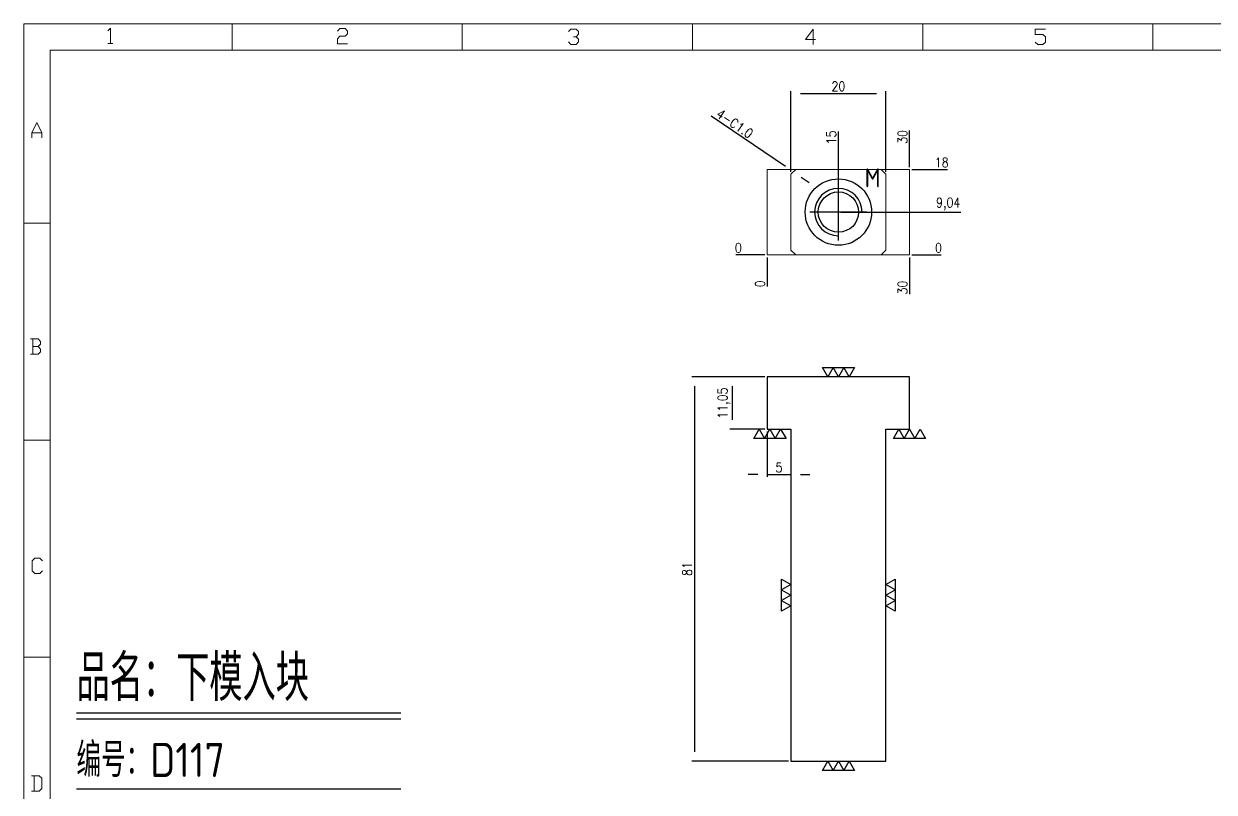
# Model space of a CAD drawing. Header units: millimetres. Extents: x 88508 to 142116, y -5268 to 20283.
# Drawn here: x 109943.9 to 110194.6, y -5163.1 to -5001.1 of the extents above; entities that cross this region are included whole.
import ezdxf
from ezdxf.enums import TextEntityAlignment as Align

# ---------------------------------------------------------------- set-up
doc = ezdxf.new("R2010")
doc.units = ezdxf.units.MM
doc.linetypes.add('CENTER', pattern=[0])
doc.linetypes.add('HIDDEN', pattern=[0])
for name, color, linetype in [('DIM', 4, 'Continuous'), ('PH2_P', 2, 'Continuous'), ('TEXT', 4, 'Continuous')]:
    doc.layers.add(name, color=color, linetype=linetype)
doc.styles.add('gbenor', font='gbenor.shx', dxfattribs={"bigfont": 'gbcbig.shx'})
doc.styles.add('GBENOR_', font='gbenor.shx', dxfattribs={"bigfont": 'gbcbig'})
doc.styles.get("Standard").update_dxf_attribs({"font": 'txt.shx', "width": 0.85, "bigfont": 'ctxt.shx'})
doc.styles.add('TXT', font='txt.shx', dxfattribs={"width": 0.8, "bigfont": 'ctxt.shx'})
doc.dimstyles.new('T-2-WX', dxfattribs={"dimtxt": 2, "dimasz": 2, "dimexe": 0.5, "dimexo": 0.5, "dimgap": 0.5, "dimtad": 1, "dimtxsty": 'Standard', "dimblk": 'OPEN30', "dimcen": 0, "dimazin": 3, "dimtfac": 1, "dimtmove": 0, "dimatfit": 3, "dimldrblk": 'OPEN30', "dimlwd": -1, "dimlwe": -1})

# ---------------------------------------------------------------- blocks, each defined once
blk = doc.blocks.new('U40')
at = {"color": 254, "lineweight": 18}
for p, q in [((0, 1783.490965824254), (0, 0)), ((0, 1783.490965824254), (2530.212096844043, 1783.490965824254)), ((941.1154750454589, 1783.490965824254), (941.1154750454589, 1746.463471724055)), ((1265.106048421942, 1783.490965824254), (1265.106048421942, 1746.463471724055)), ((1589.096621798344, 1783.490965824254), (1589.096621798344, 1746.463471724055)), ((37.02749410000251, 37.02749410015531), (37.02749410000251, 1746.463471724099)), ((37.02749410000251, 1746.463471724099), (2493.1846027438, 1746.463471724055)), ((-2.401066e-10, 1502.699135564675), (37.02749410000251, 1502.699135564675)), ((0, 1197.222309238423), (37.02749410000251, 1197.222309238423)), ((0, 891.7454829120688), (37.02749410000251, 891.7454829120688))]:
    blk.add_line(p, q, dxfattribs=at)
at = {"color": 254, "linetype": 'Continuous', "lineweight": 18}
for p, q in [((293.1343282928137, 1783.490965824254), (293.1343282928137, 1746.463471724099)), ((617.1249016692964, 1783.490965824254), (617.1249016692964, 1746.463471724099))]:
    blk.add_line(p, q, dxfattribs=at)
at = {"color": 92, "lineweight": 18}
for points in [[(118.262083585767, 1773.748304046676), (121.8594445195849, 1777.348920510747), (121.8594445195849, 1755.750105021507)], [(441.3960861006562, 1773.094391699109), (444.9934470345543, 1776.693380398094), (452.1865411371837, 1776.693380398094), (455.7839020710016, 1773.094391699109), (455.7839020710016, 1769.495403000124), (452.1865411371837, 1765.89478653601), (444.9934470345543, 1765.89478653601), (441.3960861006562, 1762.295797837025), (441.3960861006562, 1755.096192673926), (455.7839020710016, 1755.096192673926)], [(766.4263833993464, 1772.426208140241), (770.0237443332444, 1776.025196839182), (777.2184662009604, 1776.025196839182), (780.8158271347784, 1772.426208140241), (780.8158271347784, 1768.827219441213), (777.2184662009604, 1765.226602977113), (773.6211052670624, 1765.226602977113)], [(777.2184662009604, 1765.226602977113), (780.8158271347784, 1761.627614278113), (780.8158271347784, 1758.026997814013), (777.2184662009604, 1754.428009115072), (770.0237443332444, 1754.428009115072), (766.4263833993464, 1758.026997814013)], [(1114.381193139976, 1761.363725232048), (1099.992715898763, 1761.363725232048), (1110.78366943173, 1775.763525614457), (1110.78366943173, 1754.165442632424)], [(1423.399638674076, 1757.728680108921), (1426.995371842808, 1754.129691409937), (1434.190093710444, 1754.129691409937), (1437.787454644342, 1757.728680108921), (1437.787454644342, 1764.928285272021), (1434.190093710444, 1768.528901736136), (1423.399638674076, 1768.528901736136), (1423.399638674076, 1775.726879134105), (1437.787454644342, 1775.726879134105)], [(118.262083585767, 1755.750105021507), (125.4568054534029, 1755.750105021507)], [(11.14604103509191, 1622.773730768706), (11.14604103509191, 1629.971708166675), (18.33913513772131, 1644.370918492874), (25.53385700543731, 1629.971708166675), (25.53385700543731, 1622.773730768706)], [(11.14604103509191, 1629.971708166675), (25.53385700543731, 1629.971708166675)], [(19.9784864676767, 1329.008260924908), (23.57601017584238, 1332.609019816329), (23.57601017584238, 1336.208161116112), (19.9784864676767, 1339.807302415924), (9.187532934629417, 1339.807302415924)], [(9.187532934629417, 1318.210837025501), (19.9784864676767, 1318.210837025501), (23.57601017584238, 1321.809978325313), (23.57601017584238, 1325.409119625081), (19.9784864676767, 1329.008260924908), (12.78505664287513, 1329.008260924908)], [(12.78505664287513, 1339.807302415924), (12.78505664287513, 1318.210837025501)], [(26.12648050634743, 1013.162545878935), (22.53074733761605, 1009.563557179994), (15.33602546990005, 1009.563557179994), (11.73866453600203, 1013.162545878935), (11.73866453600203, 1027.561756205163), (15.33602546990005, 1031.160744904104), (22.53074733761605, 1031.160744904104), (26.12648050634743, 1027.561756205163)], [(10.99743261918775, 703.2172560350882), (21.78788765563513, 703.2172560350882), (25.38524858953315, 706.8178724992031), (25.38524858953315, 721.2154550602572), (21.78788765563513, 724.8160715243721), (10.99743261918775, 724.8160715243721)], [(14.59479355308576, 724.8160715243721), (14.59479355308576, 703.2172560350882)]]:
    blk.add_lwpolyline(points, dxfattribs=at)
at = {"lineweight": 18, "style": 'GBENOR_'}
blk.add_attdef('文档路径', (2125.952941468568, 386.8923794169968), '', height=17.75516522509229, dxfattribs=at)
at = {"lineweight": 20, "style": 'TXT'}
for tag, height, p in [('18-**-**', 16.34828382267903, (1866.635538580565, 256.1675133156532)), ('客户名称', 16.13007164178575, (1741.085926012827, 133.9806429703021, 1.102629e-07)), ('料厚:', 16.13007164178575, (1741.2625260399, 93.15939516745857, 1.102629e-07))]:
    blk.add_attdef(tag, text='', height=height, dxfattribs=at).set_placement(p, align=Align.MIDDLE)
for tag, p, height in [('88888', (1850.911245038806, 207.4586072479433), 14.86207620243549), ('材质:', (1691.18083192328, 167.9876174230885, 1.102629e-07), 16.13007164178575), ('核准', (1869.361085854893, 127.5219101038383, 1.102629e-07), 16.13007164178575), ('设计', (1868.772300129218, 88.29701741995814, 1.102629e-07), 16.13007164178575), ('绘图', (1868.238303110666, 49.07789693056839, 1.102629e-07), 16.13007164178575)]:
    blk.add_attdef(tag, p, '', height=height, dxfattribs=at)
for tag, p, height, width in [('3', (2234.717398091787, 206.8982844063139), 15.82746157208229, 0.7), ('4', (2234.717398091787, 167.4099855983077), 15.82746157208229, 0.7), ('核准日期', (2041.0728733457, 124.18315190883, 1.102629e-07), 16.13007164178575, 0.68), ('设计日期', (2041.0728733457, 84.45208169726538, 1.102629e-07), 16.13007164178575, 0.68), ('1', (2251.88674463307, 85.8611173726822), 14.60996452807595, 0.7), ('绘图日期', (2040.90903306059, 46.43247924356547, 1.102629e-07), 16.13007164178575, 0.68), ('2', (2234.959187319619, 49.22918705768825), 14.60996452807595, 0.7)]:
    blk.add_attdef(tag, p, '', height=height, dxfattribs=dict(at, width=width))
blk = doc.blocks.new('*D8564')
at = {"layer": 'Defpoints', "color": 0}
for p in [(110100.4422594202, -5049.861576896649), (110130.4422594202, -5049.861576896649), (110135.4422594202, -5049.861576896649)]:
    blk.add_point(p, dxfattribs=at)
at = {"layer": 'DIM', "color": 0, "linetype": 'Continuous'}
blk.add_line((110130.9422594202, -5049.861576896649), (110137.0755927535, -5049.861576896649), dxfattribs=at)
at = {"layer": 'DIM', "color": 0, "insert": (110136.5089260869, -5048.361576896649), "char_height": 2, "attachment_point": 5}
blk.add_mtext('0', dxfattribs=at)
blk = doc.blocks.new('_Open30')
blk = doc.blocks.new('*D8565')
at = {"layer": 'Defpoints', "color": 0}
for p in [(110115.4422594202, -5040.820762361306), (110135.4422594202, -5040.820576896649), (110100.4422594202, -5049.861576896649)]:
    blk.add_point(p, dxfattribs=at)
at = {"layer": 'DIM', "color": 0, "linetype": 'Continuous'}
for p, q in [((110115.9422594202, -5040.820762361306), (110127.4422594202, -5040.820762361306)), ((110127.4422594202, -5040.820762361306), (110131.4422594202, -5040.820576896649)), ((110131.4422594202, -5040.820576896649), (110141.2041641821, -5040.820576896649))]:
    blk.add_line(p, q, dxfattribs=at)
at = {"layer": 'DIM', "color": 0, "insert": (110138.5732118012, -5039.130100706173), "char_height": 2, "attachment_point": 5}
blk.add_mtext('9,04', dxfattribs=at)
blk = doc.blocks.new('*D8566')
at = {"layer": 'Defpoints', "color": 0}
for p in [(110130.4422594202, -5031.861576896649), (110135.4422594202, -5031.861576896649), (110100.4422594202, -5049.861576896649)]:
    blk.add_point(p, dxfattribs=at)
at = {"layer": 'DIM', "color": 0, "linetype": 'Continuous'}
blk.add_line((110130.9422594202, -5031.861576896649), (110138.4517832297, -5031.861576896649), dxfattribs=at)
at = {"layer": 'DIM', "color": 0, "insert": (110137.197021325, -5030.361576896649), "char_height": 2, "attachment_point": 5}
blk.add_mtext('18', dxfattribs=at)
blk = doc.blocks.new('*D8567')
at = {"layer": 'Defpoints', "color": 0}
for p in [(110095.4422594202, -5049.861576896649), (110100.4422594202, -5049.861576896649), (110100.4422594202, -5049.861576896649)]:
    blk.add_point(p, dxfattribs=at)
at = {"layer": 'DIM', "color": 0, "linetype": 'Continuous'}
blk.add_line((110099.9422594202, -5049.861576896649), (110093.8089260869, -5049.861576896649), dxfattribs=at)
at = {"layer": 'DIM', "color": 0, "insert": (110094.3755927535, -5048.361576896649), "char_height": 2, "attachment_point": 5}
blk.add_mtext('0', dxfattribs=at)
blk = doc.blocks.new('*D8568')
at = {"layer": 'Defpoints', "color": 0}
for p in [(110100.4422594202, -5049.861576896649), (110130.4422594202, -5049.861576896649), (110130.4422594202, -5054.861576896649)]:
    blk.add_point(p, dxfattribs=at)
at = {"layer": 'DIM', "color": 0, "linetype": 'Continuous'}
blk.add_line((110130.4422594202, -5050.361576896641), (110130.4422594202, -5058.113957849026), dxfattribs=at)
at = {"layer": 'DIM', "color": 0, "insert": (110128.9422594202, -5056.73776737285), "char_height": 2, "attachment_point": 5, "rotation": 90}
blk.add_mtext('30', dxfattribs=at)
blk = doc.blocks.new('*D8569')
at = {"layer": 'Defpoints', "color": 0}
for p in [(110100.4422594202, -5049.861576896649), (110100.4422594202, -5049.861576896649), (110100.4422594202, -5054.861576896649)]:
    blk.add_point(p, dxfattribs=at)
at = {"layer": 'DIM', "color": 0, "linetype": 'Continuous'}
blk.add_line((110100.4422594202, -5050.361576896641), (110100.4422594202, -5056.494910229972), dxfattribs=at)
at = {"layer": 'DIM', "color": 0, "insert": (110098.9422594202, -5055.928243563323), "char_height": 2, "attachment_point": 5, "rotation": 90}
blk.add_mtext('0', dxfattribs=at)
blk = doc.blocks.new('*D8570')
at = {"layer": 'Defpoints', "color": 0}
for p in [(110130.4422594202, -5026.861576896649), (110130.4422594202, -5031.861576896649), (110100.4422594202, -5049.861576896649)]:
    blk.add_point(p, dxfattribs=at)
at = {"layer": 'DIM', "color": 0, "linetype": 'Continuous'}
blk.add_line((110130.4422594202, -5031.361576896641), (110130.4422594202, -5023.609195944256), dxfattribs=at)
at = {"layer": 'DIM', "color": 0, "insert": (110128.9422594202, -5024.985386420465), "char_height": 2, "attachment_point": 5, "rotation": 90}
blk.add_mtext('30', dxfattribs=at)
blk = doc.blocks.new('*D8571')
at = {"layer": 'Defpoints', "color": 0}
for p in [(110115.4422594202, -5026.861576896649), (110115.4422594202, -5040.820762361306), (110100.4422594202, -5049.861576896649)]:
    blk.add_point(p, dxfattribs=at)
at = {"layer": 'DIM', "color": 0, "linetype": 'Continuous'}
blk.add_line((110115.4422594202, -5040.320762361298), (110115.4422594202, -5023.852053087103), dxfattribs=at)
at = {"layer": 'DIM', "color": 0, "insert": (110113.9422594202, -5025.106814991888), "char_height": 2, "attachment_point": 5, "rotation": 90}
blk.add_mtext('15', dxfattribs=at)
blk = doc.blocks.new('*D8580')
at = {"layer": 'Defpoints', "color": 0}
for p in [(110100.4422594202, -5075.533577564021), (110085.1048714369, -5156.533577564021), (110105.4422594202, -5156.533577564021)]:
    blk.add_point(p, dxfattribs=at)
at = {"layer": 'DIM', "color": 0, "linetype": 'Continuous'}
for p, q in [((110099.9422594202, -5075.533577564021), (110084.6048714369, -5075.533577564021)), ((110085.1048714369, -5077.533577564021), (110085.1048714369, -5154.533577564021)), ((110104.9422594202, -5156.533577564021), (110084.6048714369, -5156.533577564021))]:
    blk.add_line(p, q, dxfattribs=at)
at = {"layer": 'DIM', "color": 0, "insert": (110083.6048714369, -5116.033577564021), "char_height": 2, "attachment_point": 5, "rotation": 90}
blk.add_mtext('81', dxfattribs=at)
blk = doc.blocks.new('*D8581')
at = {"layer": 'Defpoints', "color": 0}
for p in [(110100.4422594202, -5075.533577564021), (110093.0532231184, -5086.583577564021), (110100.4422594202, -5086.583577564021)]:
    blk.add_point(p, dxfattribs=at)
at = {"layer": 'DIM', "color": 0, "linetype": 'Continuous'}
for p, q in [((110099.9422594202, -5075.533577564021), (110092.5532231184, -5075.533577564021)), ((110093.0532231184, -5077.533577564021), (110093.0532231184, -5084.583577564021)), ((110099.9422594202, -5086.583577564021), (110092.5532231184, -5086.583577564021))]:
    blk.add_line(p, q, dxfattribs=at)
at = {"layer": 'DIM', "color": 0, "insert": (110091.3627469279, -5081.058577564021), "char_height": 2, "attachment_point": 5, "rotation": 90}
blk.add_mtext('11,05', dxfattribs=at)
blk = doc.blocks.new('*D8582')
at = {"layer": 'Defpoints', "color": 0}
for p in [(110100.4422594202, -5086.583577564021), (110105.4422594202, -5086.583577564021), (110105.4422594202, -5096.140455057649)]:
    blk.add_point(p, dxfattribs=at)
at = {"layer": 'DIM', "color": 0, "linetype": 'Continuous'}
for p, q in [((110100.4422594202, -5087.083577564021), (110100.4422594202, -5096.640455057649)), ((110105.4422594202, -5087.083577564021), (110105.4422594202, -5096.640455057649)), ((110098.4422594202, -5096.140455057649), (110096.4422594202, -5096.140455057649)), ((110100.4422594202, -5096.140455057649), (110105.4422594202, -5096.140455057649)), ((110107.4422594202, -5096.140455057649), (110109.4422594202, -5096.140455057649))]:
    blk.add_line(p, q, dxfattribs=at)
at = {"layer": 'DIM', "color": 0, "insert": (110102.9422594202, -5094.640455057649), "char_height": 2, "attachment_point": 5}
blk.add_mtext('5', dxfattribs=at)
blk = doc.blocks.new('*D8667')
at = {"layer": 'Defpoints', "color": 0}
for p in [(110105.9414319513, -5032.361015385053), (110105.943086889, -5032.362138408287)]:
    blk.add_point(p, dxfattribs=at)
at = {"layer": 'DIM', "color": 0}
for p, q in [((110104.2864942451, -5031.237992149094), (110088.6391704998, -5020.619883636368)), ((110105.943086889, -5032.362138408287), (110105.9414319513, -5032.361015385053)), ((110107.5980245952, -5033.485161644247), (110109.2529623015, -5034.608184880206))]:
    blk.add_line(p, q, dxfattribs=at)
at = {"layer": 'DIM', "color": 0, "insert": (110093.6128717005, -5022.182227649328), "char_height": 2, "attachment_point": 5, "rotation": 325.83959921139984}
blk.add_mtext('4-C1.0', dxfattribs=at)
blk = doc.blocks.new('*D8670')
at = {"layer": 'Defpoints', "color": 0}
for p in [(110125.4422594202, -5015.820983151008), (110105.4422594202, -5032.861576896649), (110125.4422594202, -5032.861576896649)]:
    blk.add_point(p, dxfattribs=at)
at = {"layer": 'DIM', "color": 0}
for p, q in [((110105.4422594202, -5032.361576896649), (110105.4422594202, -5015.320983151008)), ((110107.4422594202, -5015.820983151008), (110123.4422594202, -5015.820983151008)), ((110125.4422594202, -5032.361576896649), (110125.4422594202, -5015.320983151008))]:
    blk.add_line(p, q, dxfattribs=at)
at = {"layer": 'DIM', "color": 0, "insert": (110115.4422594202, -5014.320983151008), "char_height": 2, "attachment_point": 5}
blk.add_mtext('20', dxfattribs=at)

msp = doc.modelspace()

# ---------------------------------------------------------------- linework, layer by layer
at = {"layer": 'DIM', "color": 4, "linetype": 'Continuous', "lineweight": 25}
for p, q in [((109954.9664140675, -5146.361139551778), (110023.3051623376, -5146.361139551778)), ((109954.9664140675, -5147.620613499268), (110023.3051623376, -5147.620613499268)), ((109954.9664140675, -5162.374451169675), (110023.3051623376, -5162.374451169675))]:
    msp.add_line(p, q, dxfattribs=at)
at = {"layer": 'PH2_P', "linetype": 'Continuous', "lineweight": 15}
msp.add_lwpolyline([(110100.4422594202, -5031.861576896649), (110100.4422594202, -5049.861576896649), (110130.4422594202, -5049.861576896649), (110130.4422594202, -5031.861576896649)], close=True, dxfattribs=at)
at = {"layer": 'PH2_P', "linetype": 'HIDDEN', "lineweight": 15, "ltscale": 3}
msp.add_lwpolyline([(110105.4422594202, -5032.861576896649), (110105.4422594202, -5048.861576896649), (110106.4422594202, -5049.861576896649), (110124.4422594202, -5049.861576896649), (110125.4422594202, -5048.861576896649), (110125.4422594202, -5032.861576896649), (110124.4422594202, -5031.861576896649), (110106.4422594202, -5031.861576896649)], close=True, dxfattribs=at)
at = {"layer": 'PH2_P'}
msp.add_lwpolyline([(110120.4422594202, -5040.820762361306, 2.414213562373095), (110115.4422594202, -5045.820762361306)], format="xyb", dxfattribs=at)
at = {"layer": 'PH2_P', "linetype": 'CENTER'}
for points in [[(110115.4422594202, -5046.820762361306), (110115.4422594202, -5034.820762361306)], [(110121.4422594202, -5040.820762361306), (110109.4422594202, -5040.820762361306)]]:
    msp.add_lwpolyline(points, dxfattribs=at)
at = {"layer": 'PH2_P', "linetype": 'Continuous'}
msp.add_lwpolyline([(110105.4422594202, -5156.533577564021), (110125.4422594202, -5156.533577564021), (110125.4422594202, -5086.583577564021), (110130.4422594202, -5086.583577564021), (110130.4422594202, -5075.533577564021), (110100.4422594202, -5075.533577564021), (110100.4422594202, -5086.583577564021), (110105.4422594202, -5086.583577564021)], close=True, dxfattribs=at)
msp.add_circle((110115.4422594202, -5040.820762361306), 7, dxfattribs=at)
at = {"layer": 'PH2_P'}
msp.add_circle((110115.4422594202, -5040.820762361306), 4.25, dxfattribs=at)
at = {"layer": 'TEXT', "linetype": 'Continuous'}
for points in [[(110118.8197584949, -5073.583577564021), (110117.69392547, -5075.533577564021), (110116.5680924451, -5073.583577564021), (110115.4422594202, -5075.533577564021), (110114.3164263953, -5073.583577564021), (110113.1905933704, -5075.533577564021), (110112.0647603454, -5073.583577564021), (110118.8197584949, -5073.583577564021)], [(110097.6532225392, -5088.533577564021), (110098.7790555641, -5086.583577564021), (110099.904888589, -5088.533577564021), (110101.0307216139, -5086.583577564021), (110102.1565546388, -5088.533577564021), (110103.2823876638, -5086.583577564021), (110104.4082206887, -5088.533577564021), (110097.6532225392, -5088.533577564021)], [(110127.0152347218, -5088.533577564021), (110128.1410677467, -5086.583577564021), (110129.2669007716, -5088.533577564021), (110130.3927337965, -5086.583577564021), (110131.5185668214, -5088.533577564021), (110132.6443998464, -5086.583577564021), (110133.7702328713, -5088.533577564021), (110127.0152347218, -5088.533577564021)], [(110103.4922594202, -5118.181078489261), (110105.4422594202, -5119.306911514181), (110103.4922594202, -5120.432744539101), (110105.4422594202, -5121.55857756402), (110103.4922594202, -5122.68441058894), (110105.4422594202, -5123.81024361386), (110103.4922594202, -5124.93607663878), (110103.4922594202, -5118.181078489261)], [(110127.3922594202, -5124.936076638779), (110125.4422594202, -5123.81024361386), (110127.3922594202, -5122.684410588939), (110125.4422594202, -5121.55857756402), (110127.3922594202, -5120.4327445391), (110125.4422594202, -5119.306911514181), (110127.3922594202, -5118.18107848926), (110127.3922594202, -5124.936076638779)], [(110112.0647603454, -5158.48357756402), (110113.1905933704, -5156.533577564021), (110114.3164263953, -5158.48357756402), (110115.4422594202, -5156.533577564021), (110116.5680924451, -5158.48357756402), (110117.69392547, -5156.533577564021), (110118.819758495, -5158.48357756402), (110112.0647603454, -5158.48357756402)]]:
    msp.add_lwpolyline(points, close=True, dxfattribs=at)

# ---------------------------------------------------------------- block references
at = {"ltscale": 3, "xscale": 0.1496473565519207, "yscale": 0.1496473565519207, "zscale": 0.1496473565519207}
msp.add_blockref('U40', (109943.8797456479, -5268.044184505221), dxfattribs=at)

# ---------------------------------------------------------------- texts
at = {"layer": 'DIM', "color": 3, "linetype": 'Continuous', "lineweight": 25, "style": 'gbenor'}
for s, height, p in [('品名：下模入块', 9.715941880540171, (109954.9664140675, -5143.84219165681)), ('编号：D117', 7.196993985585311, (109954.9664140675, -5159.855503274744))]:
    msp.add_text(s, height=height, dxfattribs=at).set_placement(p)
at = {"layer": 'TEXT', "color": 4, "linetype": 'Continuous', "style": 'gbenor'}
msp.add_text('M', height=4, dxfattribs=at).set_placement((110122.6547485883, -5033.608273193204), align=Align.MIDDLE_CENTER)

# ---------------------------------------------------------------- dimensions: what is measured, and where the dimension line sits
at = {"layer": 'DIM', "color": 4}
dim = msp.add_linear_dim(base=(110125.4422594202, -5015.820983151008), p1=(110105.4422594202, -5032.861576896649), p2=(110125.4422594202, -5032.861576896649), dimstyle='T-2-WX', dxfattribs=at)
dim.commit()
dim.dimension.update_dxf_attribs({"geometry": '*D8670', "text_midpoint": (110115.4422594202, -5014.320983151008)})
dim = msp.add_diameter_dim_2p(p1=(110105.943086889, -5032.362138408287), p2=(110105.9414319513, -5032.361015385053), text='4-C1.0', dimstyle='T-2-WX', dxfattribs=at)
dim.commit()
dim.dimension.update_dxf_attribs({"geometry": '*D8667', "text_midpoint": (110092.7706042736, -5023.423430928999), "dimtype": 163})
at = {"layer": 'DIM', "linetype": 'Continuous'}
for feature_location, offset, dtype, picture, middle in [((110130.4422594202, -5031.861576896649), (0, 5), 1, '*D8570', (110128.9422594202, -5024.985386420465)), ((110115.4422594202, -5040.820762361306), (0, 13.959185464656912), 1, '*D8571', (110113.9422594202, -5025.106814991888)), ((110130.4422594202, -5031.861576896649), (5, 0), 0, '*D8566', (110137.197021325, -5030.361576896649)), ((110115.4422594202, -5040.820762361306), (20, 0.0001854646570791374), 0, '*D8565', (110138.5732118012, -5039.130100706173)), ((110100.4422594202, -5049.861576896649), (-5, 0), 0, '*D8567', (110094.3755927535, -5048.361576896649)), ((110130.4422594202, -5049.861576896649), (5, 0), 0, '*D8564', (110136.5089260869, -5048.361576896649)), ((110100.4422594202, -5049.861576896649), (0, -5), 1, '*D8569', (110098.9422594202, -5055.928243563323)), ((110130.4422594202, -5049.861576896649), (0, -5), 1, '*D8568', (110128.9422594202, -5056.73776737285))]:
    dim = msp.add_ordinate_dim(feature_location=feature_location, offset=offset, dtype=dtype, origin=(110100.4422594202, -5049.861576896649), dimstyle='T-2-WX', dxfattribs=at)
    dim.commit()
    dim.dimension.update_dxf_attribs({"geometry": picture, "text_midpoint": middle})
for base, p2, picture, middle in [((110085.1048714369, -5156.533577564021), (110105.4422594202, -5156.533577564021), '*D8580', (110083.6048714369, -5116.033577564021)), ((110093.0532231184, -5086.583577564021), (110100.4422594202, -5086.583577564021), '*D8581', (110091.3627469279, -5081.058577564021))]:
    dim = msp.add_linear_dim(base=base, p1=(110100.4422594202, -5075.533577564021), p2=p2, angle=90, dimstyle='T-2-WX', dxfattribs=at)
    dim.commit()
    dim.dimension.update_dxf_attribs({"geometry": picture, "text_midpoint": middle})
dim = msp.add_linear_dim(base=(110105.4422594202, -5096.140455057649), p1=(110100.4422594202, -5086.583577564021), p2=(110105.4422594202, -5086.583577564021), dimstyle='T-2-WX', dxfattribs=at)
dim.commit()
dim.dimension.update_dxf_attribs({"geometry": '*D8582', "text_midpoint": (110102.9422594202, -5094.640455057649)})

doc.saveas('drawing.dxf')
